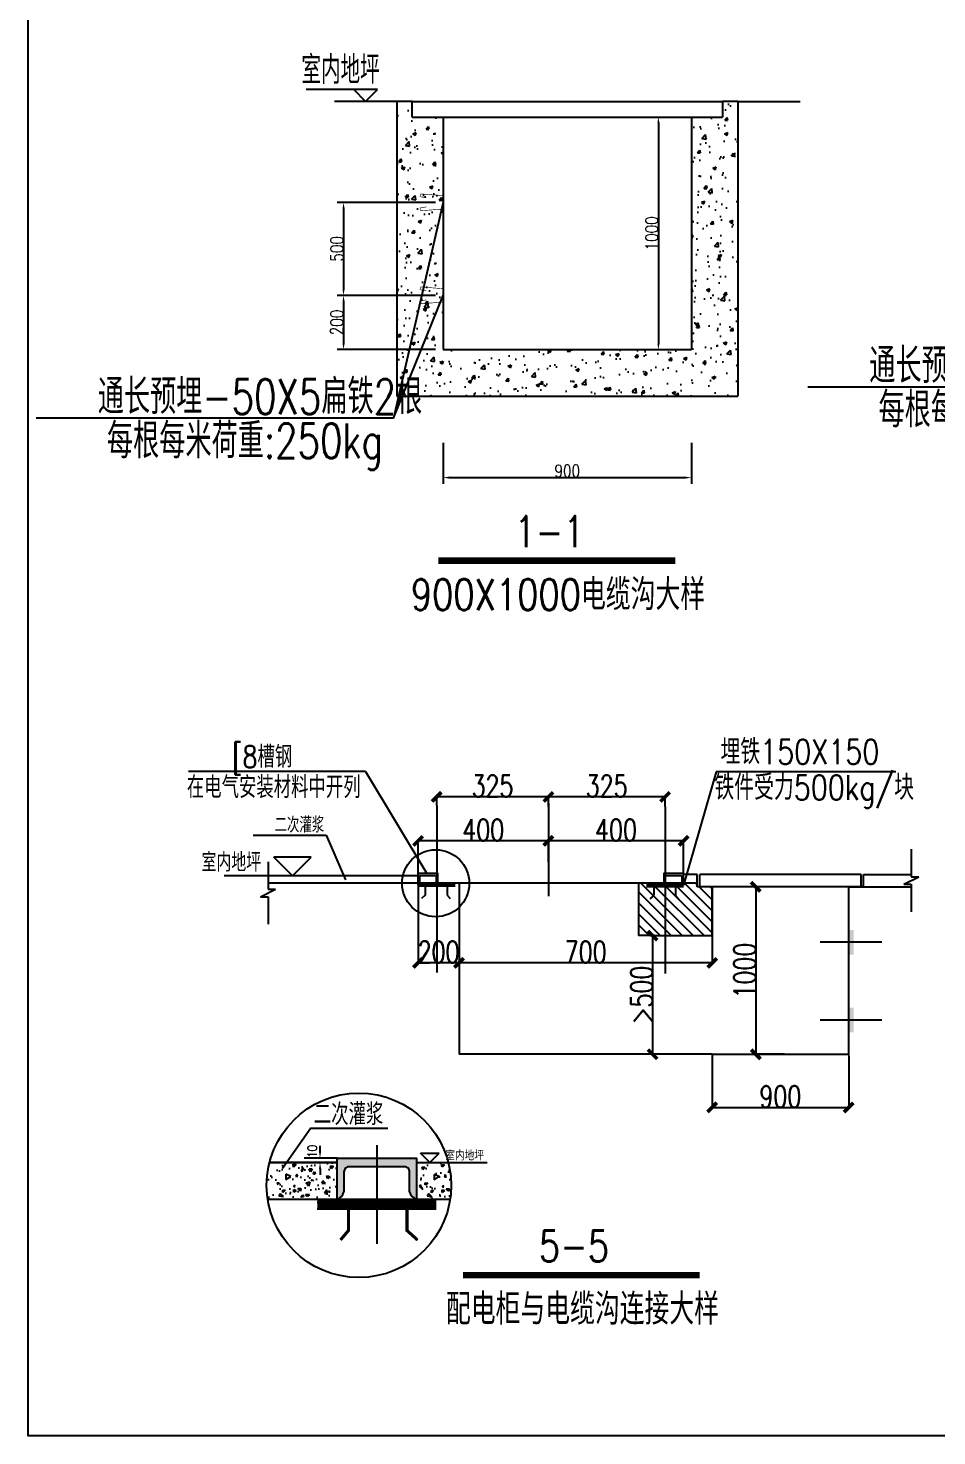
# Model space of a CAD drawing. Header units: millimetres. Extents: x -437359 to 106527, y -82378 to 117612.
# Drawn here: x -437359 to -422716, y -30775 to -8079 of the extents above; entities that cross this region are included whole.
import ezdxf
from ezdxf.enums import TextEntityAlignment as Align

# ---------------------------------------------------------------- set-up
doc = ezdxf.new("R2010")
doc.units = ezdxf.units.MM
doc.linetypes.add('DASHED', pattern=[0.75, 0.5, -0.25])
doc.layers.get('0').update_dxf_attribs({"color": 8})
doc.layers.get('Defpoints').update_dxf_attribs({"color": 8})
for name, color, linetype in [('1', 8, 'Continuous'), ('2', 8, 'Continuous'), ('3', 8, 'Continuous'), ('5', 8, 'Continuous'), ('BONUS', 8, 'Continuous'), ('wall', 8, 'Continuous'), ('埋铁', 8, 'Continuous'), ('标注', 8, 'Continuous'), ('电气1', 8, 'Continuous'), ('电气标注', 8, 'Continuous')]:
    doc.layers.add(name, color=color, linetype=linetype)
doc.styles.add('HMDXFS', font='geditxt.shx', dxfattribs={"width": 0.8, "bigfont": 'hztxt1.shx'})
doc.styles.add('HZ', font='geditxt.shx', dxfattribs={"width": 0.8, "bigfont": 'hzfs_1.shx'})
doc.styles.get("Standard").update_dxf_attribs({"font": 'geditxt.shx', "bigfont": 'hzfs_1.shx'})
doc.styles.add('ZZY', font='geditxt.shx', dxfattribs={"width": 0.8, "bigfont": 'hztxt1.shx'})
doc.styles.add('统一字体', font='geditxt.shx', dxfattribs={"width": 0.75, "bigfont": 'hzfs_1.shx'})
doc.dimstyles.new('LXM50', dxfattribs={"dimscale": 0.5, "dimtxt": 350, "dimasz": 180, "dimexe": 200, "dimexo": 250, "dimgap": 15, "dimtad": 1, "dimdec": 0, "dimzin": 0, "dimdsep": 46, "dimtxsty": 'HZ', "dimcen": 0.15, "dimclrd": 256, "dimclre": 256, "dimclrt": 256, "dimadec": 0, "dimazin": 0, "dimtfac": 1, "dimtdec": 0, "dimtix": 1, "dimtmove": 2, "dimatfit": 2, "dimfxl": 0, "dimtolj": 1, "dimtzin": 0, "dimarcsym": 0})
doc.dimstyles.new('normal', dxfattribs={"dimtxt": 3.5, "dimasz": 1, "dimexe": 2.5, "dimexo": 3, "dimgap": 1.5, "dimtad": 1, "dimdec": 0, "dimzin": 0, "dimdsep": 46, "dimtxsty": 'Standard', "dimblk": 'ARCHTICK', "dimcen": 0.09, "dimadec": 0, "dimazin": 0, "dimtfac": 1, "dimtdec": 0, "dimtix": 1, "dimtmove": 2, "dimatfit": 3, "dimldrblk": 'ARCHTICK', "dimfxl": 0, "dimtolj": 1, "dimtzin": 0, "dimarcsym": 0})

# ---------------------------------------------------------------- blocks, each defined once
blk = doc.blocks.new('LS')
at = {"color": 0, "linetype": 'DASHED', "ltscale": 20, "const_width": 1.92}
for points in [[(21419.9, 17257.5), (21399.5, 17260.8), (21401.8, 17269.9), (21474.3, 17264.2), (21474.3, 17242.7)], [(21419.9, 17228), (21399.5, 17224.6), (21401.8, 17215.6), (21474.3, 17221.2), (21474.3, 17242.7)]]:
    blk.add_lwpolyline(points, dxfattribs=at)
blk = doc.blocks.new('*D357')
at = {"layer": 'Defpoints', "color": 0, "transparency": 16777216}
for p in [(-427712, -9512), (-427712, -13262), (-427203, -13262)]:
    blk.add_point(p, dxfattribs=at)
at = {"layer": '标注', "lineweight": -2, "transparency": 16777216}
for p, q in [((-427587, -9512), (-427103, -9512)), ((-427203, -9602), (-427203, -13172)), ((-427587, -13262), (-427103, -13262))]:
    blk.add_line(p, q, dxfattribs=at)
at = {"layer": '标注', "transparency": 16777216}
for points in [[(-427218, -9602), (-427188, -9602), (-427203, -9512)], [(-427218, -13172), (-427188, -13172), (-427203, -13262)]]:
    blk.add_solid(points, dxfattribs=at)
at = {"layer": '标注', "transparency": 16777216, "insert": (-427310, -11387), "char_height": 200, "attachment_point": 5, "rotation": 90, "style": 'HZ'}
blk.add_mtext('\\A1;1000', dxfattribs=at)
blk = doc.blocks.new('*D358')
at = {"layer": 'Defpoints', "color": 0, "transparency": 16777216}
for p in [(-430671, -14642), (-426671, -14642), (-426671, -15325)]:
    blk.add_point(p, dxfattribs=at)
at = {"layer": '标注', "lineweight": -2, "transparency": 16777216}
for p, q in [((-430671, -14767), (-430671, -15425)), ((-426671, -14767), (-426671, -15425)), ((-430581, -15325), (-426761, -15325))]:
    blk.add_line(p, q, dxfattribs=at)
at = {"layer": '标注', "transparency": 16777216}
for points in [[(-430581, -15310), (-430581, -15340), (-430671, -15325)], [(-426761, -15310), (-426761, -15340), (-426671, -15325)]]:
    blk.add_solid(points, dxfattribs=at)
at = {"layer": '标注', "transparency": 16777216, "insert": (-428671, -15217), "char_height": 200, "attachment_point": 5, "style": 'HZ'}
blk.add_mtext('\\A1;900', dxfattribs=at)
blk = doc.blocks.new('*D359')
at = {"layer": 'Defpoints', "color": 0, "transparency": 16777216}
for p in [(-430671, -10887), (-432277, -12387), (-430671, -12387)]:
    blk.add_point(p, dxfattribs=at)
at = {"layer": '标注', "lineweight": -2, "transparency": 16777216}
for p, q in [((-430796, -10887), (-432377, -10887)), ((-432277, -10977), (-432277, -12297)), ((-430796, -12387), (-432377, -12387))]:
    blk.add_line(p, q, dxfattribs=at)
at = {"layer": '标注', "transparency": 16777216}
for points in [[(-432292, -10977), (-432262, -10977), (-432277, -10887)], [(-432292, -12297), (-432262, -12297), (-432277, -12387)]]:
    blk.add_solid(points, dxfattribs=at)
at = {"layer": '标注', "transparency": 16777216, "insert": (-432385, -11637), "char_height": 200, "attachment_point": 5, "rotation": 90, "style": 'HZ'}
blk.add_mtext('\\A1;500', dxfattribs=at)
blk = doc.blocks.new('*D360')
at = {"layer": 'Defpoints', "color": 0, "transparency": 16777216}
for p in [(-430671, -12387), (-432277, -13262), (-430671, -13262)]:
    blk.add_point(p, dxfattribs=at)
at = {"layer": '标注', "lineweight": -2, "transparency": 16777216}
for p, q in [((-430796, -12387), (-432377, -12387)), ((-432277, -12477), (-432277, -13172)), ((-430796, -13262), (-432377, -13262))]:
    blk.add_line(p, q, dxfattribs=at)
at = {"layer": '标注', "transparency": 16777216}
for points in [[(-432292, -12477), (-432262, -12477), (-432277, -12387)], [(-432292, -13172), (-432262, -13172), (-432277, -13262)]]:
    blk.add_solid(points, dxfattribs=at)
at = {"layer": '标注', "transparency": 16777216, "insert": (-432385, -12824), "char_height": 200, "attachment_point": 5, "rotation": 90, "style": 'HZ'}
blk.add_mtext('\\A1;200', dxfattribs=at)
blk = doc.blocks.new('AIQEBG1')
at = {"layer": '5'}
for p, q in [((-3, 3), (3, 3)), ((0, 0), (-3, 3)), ((0, 0), (3, 3))]:
    blk.add_line(p, q, dxfattribs=at)
at = {"layer": '5', "style": 'HMDXFS', "width": 0.8}
blk.add_attdef('BG-1', (4.96, 0.69), '', height=3, dxfattribs=at)
blk = doc.blocks.new('_ArchTick')
at = {"color": 0, "linetype": 'ByBlock', "const_width": 0.4}
blk.add_lwpolyline([(-0.5, -0.5), (0.5, 0.5)], dxfattribs=at)
blk = doc.blocks.new('*D390')
at = {"layer": '2', "color": 0, "lineweight": -2, "transparency": 16777216}
for p, q in [((-425173, -21923), (-425636, -21923)), ((-425634, -21923), (-425634, -24623)), ((-425173, -24623), (-425636, -24623))]:
    blk.add_line(p, q, dxfattribs=at)
at = {"layer": 'Defpoints', "color": 0, "transparency": 16777216}
for p in [(-425170, -21923), (-425634, -24623), (-425170, -24623)]:
    blk.add_point(p, dxfattribs=at)
at = {"layer": '2', "color": 0, "lineweight": -2, "transparency": 16777216, "xscale": 150, "yscale": 150, "zscale": 150}
for p, rotation in [((-425634, -21923), 90), ((-425634, -24623), 270)]:
    blk.add_blockref('_ArchTick', p, dxfattribs=dict(at, rotation=rotation))
at = {"layer": '2', "color": 3, "transparency": 16777216, "insert": (-425810, -23273), "char_height": 350, "attachment_point": 5, "rotation": 90, "style": '统一字体'}
blk.add_mtext('\\A1;1000', dxfattribs=at)
blk = doc.blocks.new('*D391')
at = {"layer": '2', "color": 0, "lineweight": -2, "transparency": 16777216}
for p, q in [((-426336, -24626), (-426336, -25483)), ((-424136, -24641), (-424136, -25483)), ((-426336, -25480), (-424136, -25480))]:
    blk.add_line(p, q, dxfattribs=at)
at = {"layer": 'Defpoints', "color": 0, "transparency": 16777216}
for p in [(-426336, -24623), (-424136, -24638), (-424136, -25480)]:
    blk.add_point(p, dxfattribs=at)
at = {"layer": '2', "color": 0, "lineweight": -2, "transparency": 16777216, "xscale": 150, "yscale": 150, "zscale": 150, "rotation": 180}
blk.add_blockref('_ArchTick', (-426336, -25480), dxfattribs=at)
at = {"layer": '2', "color": 0, "lineweight": -2, "transparency": 16777216, "xscale": 150, "yscale": 150, "zscale": 150}
blk.add_blockref('_ArchTick', (-424136, -25480), dxfattribs=at)
at = {"layer": '2', "color": 3, "transparency": 16777216, "insert": (-425236, -25304), "char_height": 350, "attachment_point": 5, "style": '统一字体'}
blk.add_mtext('\\A1;900', dxfattribs=at)
blk = doc.blocks.new('*D392')
at = {"layer": '2', "color": 0, "lineweight": -2, "transparency": 16777216}
for p, q in [((-428976, -21525), (-428976, -21181)), ((-426796, -21183), (-428976, -21183)), ((-426796, -21893), (-426796, -21181))]:
    blk.add_line(p, q, dxfattribs=at)
at = {"layer": 'Defpoints', "color": 0, "transparency": 16777216}
for p in [(-428976, -21183), (-428976, -21528), (-426796, -21896)]:
    blk.add_point(p, dxfattribs=at)
at = {"layer": '2', "color": 0, "lineweight": -2, "transparency": 16777216, "xscale": 150, "yscale": 150, "zscale": 150, "rotation": 180}
blk.add_blockref('_ArchTick', (-428976, -21183), dxfattribs=at)
at = {"layer": '2', "color": 0, "lineweight": -2, "transparency": 16777216, "xscale": 150, "yscale": 150, "zscale": 150}
blk.add_blockref('_ArchTick', (-426796, -21183), dxfattribs=at)
at = {"layer": '2', "color": 3, "transparency": 16777216, "insert": (-427886, -21007), "char_height": 350, "attachment_point": 5, "style": '统一字体'}
blk.add_mtext('\\A1;400', dxfattribs=at)
blk = doc.blocks.new('*D393')
at = {"layer": '2', "color": 0, "lineweight": -2, "transparency": 16777216}
for p, q in [((-431076, -21892), (-431076, -21181)), ((-428976, -21183), (-431076, -21183)), ((-428976, -21525), (-428976, -21181))]:
    blk.add_line(p, q, dxfattribs=at)
at = {"layer": 'Defpoints', "color": 0, "transparency": 16777216}
for p in [(-431076, -21183), (-428976, -21528), (-431076, -21895)]:
    blk.add_point(p, dxfattribs=at)
at = {"layer": '2', "color": 0, "lineweight": -2, "transparency": 16777216, "xscale": 150, "yscale": 150, "zscale": 150, "rotation": 180}
blk.add_blockref('_ArchTick', (-431076, -21183), dxfattribs=at)
at = {"layer": '2', "color": 0, "lineweight": -2, "transparency": 16777216, "xscale": 150, "yscale": 150, "zscale": 150}
blk.add_blockref('_ArchTick', (-428976, -21183), dxfattribs=at)
at = {"layer": '2', "color": 3, "transparency": 16777216, "insert": (-430026, -21007), "char_height": 350, "attachment_point": 5, "style": '统一字体'}
blk.add_mtext('\\A1;400', dxfattribs=at)
blk = doc.blocks.new('*D394')
at = {"layer": '2', "color": 0, "lineweight": -2, "transparency": 16777216}
for p, q in [((-426336, -21926), (-426336, -23152)), ((-430416, -22712), (-430416, -23152)), ((-426336, -23149), (-430416, -23149))]:
    blk.add_line(p, q, dxfattribs=at)
at = {"layer": 'Defpoints', "color": 0, "transparency": 16777216}
for p in [(-426336, -21923), (-430416, -22709), (-430416, -23149)]:
    blk.add_point(p, dxfattribs=at)
at = {"layer": '2', "color": 0, "lineweight": -2, "transparency": 16777216, "xscale": 150, "yscale": 150, "zscale": 150, "rotation": 180}
blk.add_blockref('_ArchTick', (-430416, -23149), dxfattribs=at)
at = {"layer": '2', "color": 0, "lineweight": -2, "transparency": 16777216, "xscale": 150, "yscale": 150, "zscale": 150}
blk.add_blockref('_ArchTick', (-426336, -23149), dxfattribs=at)
at = {"layer": '2', "color": 3, "transparency": 16777216, "insert": (-428376, -22973), "char_height": 350, "attachment_point": 5, "style": '统一字体'}
blk.add_mtext('\\A1;700', dxfattribs=at)
blk = doc.blocks.new('*D395')
at = {"layer": '2', "color": 0, "lineweight": -2, "transparency": 16777216}
for p, q in [((-427265, -22709), (-427299, -22709)), ((-427296, -22709), (-427296, -24623)), ((-427265, -24623), (-427299, -24623))]:
    blk.add_line(p, q, dxfattribs=at)
at = {"layer": 'Defpoints', "color": 0, "transparency": 16777216}
for p in [(-427262, -22709), (-427296, -24623), (-427262, -24623)]:
    blk.add_point(p, dxfattribs=at)
at = {"layer": '2', "color": 0, "lineweight": -2, "transparency": 16777216, "xscale": 150, "yscale": 150, "zscale": 150}
for p, rotation in [((-427296, -22709), 90), ((-427296, -24623), 270)]:
    blk.add_blockref('_ArchTick', p, dxfattribs=dict(at, rotation=rotation))
at = {"layer": '2', "color": 3, "transparency": 16777216, "insert": (-427473, -23666), "char_height": 350, "attachment_point": 5, "rotation": 90, "style": '统一字体'}
blk.add_mtext('\\A1;>500', dxfattribs=at)
blk = doc.blocks.new('*D396')
at = {"layer": '2', "color": 0, "lineweight": -2, "transparency": 16777216}
for p, q in [((-431076, -21869), (-431076, -23152)), ((-430416, -21869), (-430416, -23152)), ((-430416, -23149), (-431076, -23149))]:
    blk.add_line(p, q, dxfattribs=at)
at = {"layer": 'Defpoints', "color": 0, "transparency": 16777216}
for p in [(-431076, -21866), (-430416, -21866), (-431076, -23149)]:
    blk.add_point(p, dxfattribs=at)
at = {"layer": '2', "color": 0, "lineweight": -2, "transparency": 16777216, "xscale": 150, "yscale": 150, "zscale": 150, "rotation": 180}
blk.add_blockref('_ArchTick', (-431076, -23149), dxfattribs=at)
at = {"layer": '2', "color": 0, "lineweight": -2, "transparency": 16777216, "xscale": 150, "yscale": 150, "zscale": 150}
blk.add_blockref('_ArchTick', (-430416, -23149), dxfattribs=at)
at = {"layer": '2', "color": 3, "transparency": 16777216, "insert": (-430746, -22973), "char_height": 350, "attachment_point": 5, "style": '统一字体'}
blk.add_mtext('\\A1;200', dxfattribs=at)
blk = doc.blocks.new('*D397')
at = {"layer": '2', "color": 0, "lineweight": -2, "transparency": 16777216}
for p, q in [((-428976, -20630), (-428976, -20471)), ((-427096, -20474), (-428976, -20474)), ((-427096, -20630), (-427096, -20471))]:
    blk.add_line(p, q, dxfattribs=at)
at = {"layer": 'Defpoints', "color": 0, "transparency": 16777216}
for p in [(-428976, -20474), (-428976, -20633), (-427096, -20633)]:
    blk.add_point(p, dxfattribs=at)
at = {"layer": '2', "color": 0, "lineweight": -2, "transparency": 16777216, "xscale": 150, "yscale": 150, "zscale": 150, "rotation": 180}
blk.add_blockref('_ArchTick', (-428976, -20474), dxfattribs=at)
at = {"layer": '2', "color": 0, "lineweight": -2, "transparency": 16777216, "xscale": 150, "yscale": 150, "zscale": 150}
blk.add_blockref('_ArchTick', (-427096, -20474), dxfattribs=at)
at = {"layer": '2', "color": 3, "transparency": 16777216, "insert": (-428036, -20297), "char_height": 350, "attachment_point": 5, "style": '统一字体'}
blk.add_mtext('\\A1;325', dxfattribs=at)
blk = doc.blocks.new('*D398')
at = {"layer": '2', "color": 0, "lineweight": -2, "transparency": 16777216}
for p, q in [((-430776, -20614), (-430776, -20471)), ((-428976, -20474), (-430776, -20474)), ((-428976, -20630), (-428976, -20471))]:
    blk.add_line(p, q, dxfattribs=at)
at = {"layer": 'Defpoints', "color": 0, "transparency": 16777216}
for p in [(-430776, -20474), (-430776, -20617), (-428976, -20633)]:
    blk.add_point(p, dxfattribs=at)
at = {"layer": '2', "color": 0, "lineweight": -2, "transparency": 16777216, "xscale": 150, "yscale": 150, "zscale": 150, "rotation": 180}
blk.add_blockref('_ArchTick', (-430776, -20474), dxfattribs=at)
at = {"layer": '2', "color": 0, "lineweight": -2, "transparency": 16777216, "xscale": 150, "yscale": 150, "zscale": 150}
blk.add_blockref('_ArchTick', (-428976, -20474), dxfattribs=at)
at = {"layer": '2', "color": 3, "transparency": 16777216, "insert": (-429876, -20297), "char_height": 350, "attachment_point": 5, "style": '统一字体'}
blk.add_mtext('\\A1;325', dxfattribs=at)

msp = doc.modelspace()

# ---------------------------------------------------------------- hatches: boundary and pattern name
at = {"layer": '2'}
h = msp.add_hatch(dxfattribs=at)
h.set_pattern_fill('ANSI31', color=256, scale=1000, style=0)
h.set_pattern_definition([(135, (149155.87, -208539.64), (88.388348, 88.388348), [])])
h.paths.add_polyline_path([(-427095.7, -21895.9), (-426795.7, -21895.9), (-426787.2, -21866.2), (-426575.7, -21866.2), (-426575.7, -21923.4), (-426335.7, -21923.4), (-426335.7, -22709.4), (-427095.7, -22709.4)])
h.paths.add_polyline_path([(-427525.3, -21866.2), (-427255.7, -21866.2), (-427255.7, -21883.4), (-427295.7, -21883.4), (-427295.7, -21895.9), (-427095.7, -21895.9), (-427095.7, -22709.4), (-427335.7, -22709.4), (-427525.3, -22709.4)])
h = msp.add_hatch(color=256, dxfattribs=at)
h.paths.add_polyline_path([(-432381.8, -26298), (-432381.8, -26959.9, 0.2562746), (-432269.9, -26842.4), (-432269.9, -26517.7, -0.4142136), (-432189.9, -26437.7), (-431741.8, -26437.7), (-431741.8, -26298)])
h.paths.add_polyline_path([(-431293.6, -26437.7, -0.4142136), (-431213.6, -26517.7), (-431213.6, -26842.4, 0.2562746), (-431101.8, -26959.9), (-431101.8, -26298), (-431741.8, -26298), (-431741.8, -26437.7)])
h = msp.add_hatch(dxfattribs=at)
h.set_pattern_fill('AR-SAND', color=256, scale=150, style=0)
h.set_pattern_definition([(37.5, (-546825.94, -30946.42), (-9.449, 289.02357), [0, -228, 0, -255, 0, -243.75]), (7.5, (-546825.94, -30946.42), (265.4665, 423.3219), [0, -123, 0, -205.5, 0, -78.75]), (327.5, (-547010.44, -30946.42), (467.1213, 0.84886), [0, -75, 0, -270, 0, -352.5]), (317.5, (-547010.44, -30946.42), (450.919, 131.6513), [0, -37.5, 0, -177, 0, -202.5])])
h.paths.add_polyline_path([(-432381.8, -26368.2), (-433456.8, -26368.2, 0.1007489), (-433485.2, -26959.9), (-432381.8, -26959.9)])
h.paths.add_polyline_path([(-431101.8, -26959.9), (-430550.3, -26959.9, 0.1007489), (-430578.7, -26368.2), (-431101.8, -26368.2)])
at = {"layer": '电气标注', "ltscale": 0.35}
h = msp.add_hatch(dxfattribs=at)
h.set_pattern_fill('AR-CONC', color=256, scale=3, style=0)
h.set_pattern_definition([(50, (-348401.17, -393062.9), (546.554, -47.81726), [57.15, -628.65]), (355, (-348401.17, -393062.9), (-105.7285, 573.1699), [45.72, -502.92]), (100.451, (-348355.6, -393066.9), (440.8275, 525.35006), [48.57, -534.27]), (46.1842, (-348401.17, -392910.5), (813.2371, -126.127), [85.725, -942.975]), (96.6356, (-348333.4, -392921), (712.2127, 742.2767), [72.855, -801.405]), (351.184, (-348401.2, -392910.5), (712.2138, 742.2754), [68.58, -754.38]), (21, (-348324.97, -392948.6), (454.84464, -306.79656), [57.15, -628.65]), (326, (-348324.97, -392948.6), (185.4061, 552.5639), [45.72, -502.92]), (71.4514, (-348287.06, -392974.2), (640.2495, 245.7686), [48.57, -534.27]), (37.5, (-348401.17, -393062.91), (9.26581, 253.66512), [0, -496.824, 0, -510.54, 0, -504.825]), (7.5, (-348401.17, -393062.9), (200.45899, 300.54172), [0, -291.084, 0, -485.394, 0, -192.405]), (327.5, (-348571.1, -393062.91), (406.77179, -17.18623), [0, -190.5, 0, -594.36, 0, -788.67]), (317.5, (-348647.3, -393062.9), (444.38754, 76.27947), [0, -247.65, 0, -394.716, 0, -560.07])])
h.paths.add_polyline_path([(-431170.6, -9261.8), (-431420.6, -9261.8), (-431420.6, -14011.8), (-425920.6, -14011.8), (-425920.6, -9261.8), (-426170.6, -9261.8), (-426170.6, -9511.8), (-426670.6, -9511.8), (-426670.6, -13261.8), (-430670.6, -13261.8), (-430670.6, -9511.8), (-431170.6, -9511.8)])

# ---------------------------------------------------------------- linework, layer by layer
for p, q in [((-431728.6, -9069.8), (-432880.6, -9069.8)), ((-431920.6, -9261.8), (-432112.6, -9069.8)), ((-431920.6, -9261.8), (-431728.6, -9069.8)), ((-430670.6, -10886.8), (-431473.5, -14367.8)), ((-431473.5, -14367.8), (-430670.6, -12386.8)), ((-419039.9, -13867.8), (-424796.8, -13867.8)), ((-431473.5, -14367.8), (-437230.3, -14367.8))]:
    msp.add_line(p, q)
at = {"color": 0, "ltscale": 20}
for p, q in [((-431420.6, -9261.8), (-432420.6, -9261.8)), ((-431420.6, -9261.8), (-431420.6, -14011.8)), ((-431170.6, -9261.8), (-431420.6, -9261.8)), ((-431170.6, -9511.8), (-431170.6, -9261.8)), ((-431170.6, -9261.8), (-426170.6, -9261.8)), ((-426170.6, -9261.8), (-426170.6, -9511.8)), ((-425920.6, -9261.8), (-426170.6, -9261.8)), ((-425920.6, -9261.8), (-425920.6, -14011.8)), ((-425920.6, -9261.8), (-424920.6, -9261.8)), ((-431170.6, -9511.8), (-430670.6, -9511.8)), ((-430670.6, -9511.8), (-430670.6, -13261.8)), ((-430670.6, -9511.8), (-426670.6, -9511.8)), ((-426670.6, -9511.8), (-426170.6, -9511.8)), ((-426670.6, -9511.8), (-426670.6, -13261.8)), ((-430670.6, -13261.8), (-426670.6, -13261.8)), ((-431420.6, -14011.8), (-425920.6, -14011.8))]:
    msp.add_line(p, q, dxfattribs=at)
at = {"layer": '1'}
for p, q in [((-430975.7, -21883.4), (-430975.7, -21883.4)), ((-430975.7, -21883.4), (-430975.7, -21909.4)), ((-427295.7, -21883.4), (-427295.7, -21909.4)), ((-427295.7, -21883.4), (-427295.7, -21883.4))]:
    msp.add_line(p, q, dxfattribs=at)
at = {"layer": '2'}
for p, q in [((-423128.3, -21317.7), (-423128.3, -21761.7)), ((-433493.7, -21518.4), (-433493.7, -21962.4)), ((-431075.7, -21745.9), (-434201.7, -21745.9)), ((-426575.7, -21723.4), (-426795.7, -21723.4)), ((-426575.7, -21923.4), (-426575.7, -21723.4)), ((-426535.7, -21923.4), (-426535.7, -21723.4)), ((-423935.7, -21923.4), (-423935.7, -21723.4)), ((-423895.7, -21923.4), (-423895.7, -21723.4)), ((-423895.7, -21723.4), (-423135.7, -21723.4)), ((-423248.3, -21881.7), (-423008.3, -21761.7)), ((-423128.3, -21761.7), (-423008.3, -21761.7)), ((-433613.7, -22082.4), (-433373.7, -21962.4)), ((-433493.7, -21962.4), (-433373.7, -21962.4)), ((-426575.7, -21866.2), (-430415.7, -21866.2)), ((-427295.7, -21909.4), (-427335.7, -21909.4)), ((-423895.7, -21923.4), (-426575.7, -21923.4)), ((-426335.7, -22709.4), (-426335.7, -21923.4)), ((-424135.7, -21923.4), (-423135.7, -21923.4)), ((-423248.3, -21881.7), (-423128.3, -21881.7)), ((-423128.3, -21881.7), (-423128.3, -22325.7)), ((-433613.7, -22082.4), (-433493.7, -22082.4)), ((-433493.7, -22082.4), (-433493.7, -22526.4)), ((-430415.7, -22709.4), (-430415.7, -22709.4)), ((-427335.7, -22709.4), (-427525.3, -22709.4)), ((-427335.7, -22709.4), (-426335.7, -22709.4)), ((-426335.7, -24623.4), (-430415.7, -24623.4)), ((-433082.4, -26441.4), (-433089.9, -26394.9)), ((-433089.9, -26394.9), (-433041.4, -26401.9)), ((-433041.4, -26401.9), (-433082.4, -26441.4)), ((-432920.9, -26455.9), (-432960.4, -26484.4)), ((-432960.4, -26484.4), (-432941.5, -26510.7)), ((-432941.5, -26510.7), (-432920.9, -26455.9)), ((-432807.9, -26520.4), (-432830.9, -26469.9)), ((-432830.9, -26469.9), (-432780.9, -26469.9)), ((-432780.9, -26469.9), (-432807.9, -26520.4)), ((-432746.4, -26520.4), (-432766.4, -26550.9)), ((-432766.4, -26550.9), (-432756.4, -26535.7)), ((-432751.4, -26553.4), (-432766.4, -26550.9)), ((-432756.4, -26535.7), (-432746.4, -26520.4)), ((-432732.4, -26553.4), (-432751.4, -26553.4)), ((-432746.4, -26520.4), (-432732.4, -26553.4)), ((-432468.9, -26467.4), (-432490.4, -26428.4)), ((-432490.4, -26428.4), (-432437.9, -26428.4)), ((-432437.9, -26428.4), (-432468.9, -26467.4)), ((-431009.4, -26441.9), (-430965.4, -26444.9)), ((-430998.9, -26486.4), (-431009.4, -26441.9)), ((-430965.4, -26444.9), (-430998.9, -26486.4)), ((-430697.4, -26397.9), (-430648.9, -26404.9)), ((-430689.9, -26444.4), (-430697.4, -26397.9)), ((-430648.9, -26404.9), (-430689.9, -26444.4)), ((-433353.4, -26693.9), (-433312.9, -26697.4)), ((-433312.9, -26697.4), (-433351.4, -26723.4)), ((-433128.4, -26590.9), (-433209.4, -26557.9)), ((-433209.4, -26557.9), (-433209.4, -26641.9)), ((-433209.4, -26641.9), (-433128.4, -26590.9)), ((-433071.4, -26733.9), (-433076.4, -26761.9)), ((-433076.4, -26761.9), (-433054.4, -26755.9)), ((-433054.4, -26755.9), (-433071.4, -26733.9)), ((-433030.9, -26555.9), (-433043.9, -26595.9)), ((-433043.9, -26595.9), (-433015.4, -26588.4)), ((-433015.4, -26588.4), (-433030.9, -26555.9)), ((-432879.9, -26694.4), (-432820.9, -26681.9)), ((-432842.9, -26750.9), (-432879.9, -26694.4)), ((-432820.9, -26681.9), (-432842.9, -26750.9)), ((-432775.4, -26664.4), (-432795.9, -26648.9)), ((-432795.9, -26648.9), (-432762.4, -26651.9)), ((-432762.4, -26651.9), (-432775.4, -26664.4)), ((-432610.9, -26663.9), (-432624.4, -26698.9)), ((-432624.4, -26698.9), (-432567.4, -26707.4)), ((-432567.4, -26707.4), (-432610.9, -26663.9)), ((-432536.4, -26629.9), (-432545.9, -26584.4)), ((-432545.9, -26584.4), (-432506.4, -26585.4)), ((-432506.4, -26585.4), (-432536.4, -26629.9)), ((-431035.9, -26727.9), (-431056.4, -26750.9)), ((-431056.4, -26750.9), (-430996.3, -26804.5)), ((-430996.3, -26804.5), (-431035.9, -26727.9)), ((-430960.9, -26696.9), (-430920.4, -26700.4)), ((-430958.9, -26726.4), (-430960.9, -26696.9)), ((-430920.4, -26700.4), (-430958.9, -26726.4)), ((-430816.9, -26560.9), (-430816.9, -26644.9)), ((-430735.9, -26593.9), (-430816.9, -26560.9)), ((-430816.9, -26644.9), (-430735.9, -26593.9)), ((-430678.9, -26736.9), (-430683.9, -26764.9)), ((-430683.9, -26764.9), (-430661.9, -26758.9)), ((-430661.9, -26758.9), (-430678.9, -26736.9)), ((-430638.4, -26558.9), (-430651.4, -26598.9)), ((-430651.4, -26598.9), (-430622.9, -26591.4)), ((-430622.9, -26591.4), (-430638.4, -26558.9)), ((-433292.4, -26871.4), (-433321.9, -26904.4)), ((-433321.9, -26904.4), (-433246.9, -26916.9)), ((-433246.9, -26916.9), (-433292.4, -26871.4)), ((-433253.9, -26853.9), (-433253.9, -26813.9)), ((-433253.9, -26813.9), (-433217.4, -26815.9)), ((-433217.4, -26815.9), (-433253.9, -26853.9)), ((-433079.4, -26847.9), (-433079.4, -26804.9)), ((-433079.4, -26804.9), (-433041.9, -26817.4)), ((-433041.9, -26817.4), (-433079.4, -26847.9)), ((-432971.4, -26827.9), (-433015.9, -26788.4)), ((-433015.9, -26788.4), (-432962.4, -26788.4)), ((-432962.4, -26788.4), (-432971.4, -26827.9)), ((-432966.9, -26927.9), (-432934.4, -26887.9)), ((-432922.9, -26919.9), (-432966.9, -26927.9)), ((-432934.4, -26887.9), (-432922.9, -26919.9)), ((-432862.9, -26916.4), (-432883.4, -26877.9)), ((-432883.4, -26877.9), (-432826.4, -26885.4)), ((-432826.4, -26885.4), (-432862.9, -26916.4)), ((-432701.8, -27008.2), (-430781.8, -27008.2)), ((-432547.4, -26806.4), (-432584.4, -26864.4)), ((-432584.4, -26864.4), (-432538.5, -26872.1)), ((-432538.5, -26872.1), (-432547.4, -26806.4)), ((-432517.4, -26827.4), (-432520.4, -26842.9)), ((-432520.4, -26842.9), (-432492.9, -26838.4)), ((-432492.9, -26838.4), (-432517.4, -26827.4)), ((-430899.9, -26874.4), (-430929.4, -26907.4)), ((-430929.4, -26907.4), (-430854.4, -26919.9)), ((-430854.4, -26919.9), (-430899.9, -26874.4)), ((-430861.4, -26816.9), (-430824.9, -26818.9)), ((-430861.4, -26856.9), (-430861.4, -26816.9)), ((-430824.9, -26818.9), (-430861.4, -26856.9)), ((-430686.9, -26807.9), (-430649.4, -26820.4)), ((-430686.9, -26850.9), (-430686.9, -26807.9)), ((-430649.4, -26820.4), (-430686.9, -26850.9)), ((-430623.4, -26791.4), (-430569.9, -26791.4)), ((-430578.9, -26830.9), (-430623.4, -26791.4)), ((-430569.9, -26791.4), (-430578.9, -26830.9)), ((-432701.8, -27112.2), (-430781.8, -27112.2)), ((-432197.8, -27112.2), (-432197.8, -27464.2)), ((-431253.8, -27128.2), (-431253.8, -27464.2)), ((-432197.8, -27464.2), (-432325.8, -27616.2)), ((-431253.8, -27464.2), (-431085.8, -27616.2))]:
    msp.add_line(p, q, dxfattribs=at)
at = {"layer": '2', "color": 7}
for p, q in [((-423935.7, -21723.4), (-426535.7, -21723.4)), ((-430415.7, -21866.2), (-430415.7, -24623.4)), ((-427525.3, -21866.2), (-427525.3, -22709.4)), ((-433456.8, -26368.2), (-432381.8, -26368.2)), ((-431101.8, -26368.2), (-429964.1, -26368.2))]:
    msp.add_line(p, q, dxfattribs=at)
at = {"layer": '2', "ltscale": 1000}
for p, q in [((-430415.7, -21866.2), (-433493.7, -21866.2)), ((-433485.2, -26959.9), (-430550.3, -26959.9))]:
    msp.add_line(p, q, dxfattribs=at)
at = {"layer": '2', "color": 145, "ltscale": 1000}
for p, q in [((-432655.4, -26198), (-432655.4, -26098)), ((-432381.8, -26298), (-432909.4, -26298)), ((-432381.8, -26368.2), (-433456.8, -26368.2)), ((-432655.4, -26468.2), (-432655.4, -26568.2))]:
    msp.add_line(p, q, dxfattribs=at)
at = {"layer": '2'}
for points in [[(-426335.7, -24623.4), (-424135.7, -24623.4), (-424135.7, -21923.4)], [(-432381.8, -26959.9), (-432381.8, -26298), (-431101.8, -26298), (-431101.8, -26959.9)]]:
    msp.add_lwpolyline(points, dxfattribs=at)
msp.add_lwpolyline([(-431213.6, -26842.4), (-431213.6, -26517.7, 0.4142136), (-431293.6, -26437.7), (-432189.9, -26437.7, 0.4142136), (-432269.9, -26517.7), (-432269.9, -26842.4)], format="xyb", dxfattribs=at)
at = {"layer": '2', "ltscale": 1000, "const_width": 160}
msp.add_lwpolyline([(-432701.8, -27034), (-430781.8, -27034)], dxfattribs=at)
at = {"layer": '2', "const_width": 50}
for points in [[(-432197.8, -27112.2), (-432197.8, -27464.2), (-432325.8, -27616.2)], [(-431253.8, -27112.2), (-431253.8, -27464.2), (-431085.8, -27616.2)]]:
    msp.add_lwpolyline(points, dxfattribs=at)
at = {"layer": '2'}
msp.add_circle((-432029.2, -26735.5), 1486.6, dxfattribs=at)
for centre, start, end in [((-432432.9, -26799.2), 287.64258, 345.13898), ((-431050.7, -26799.2), 194.86102, 252.35742)]:
    msp.add_arc(centre, 168.6, start, end, dxfattribs=at)
for points in [[(-424055.7, -22617.3), (-424135.7, -22617.3), (-424055.7, -23017.3), (-424135.7, -23017.3)], [(-424055.7, -23870.8), (-424135.7, -23870.8), (-424055.7, -24270.8), (-424135.7, -24270.8)]]:
    msp.add_solid(points, dxfattribs=at)
at = {"layer": '2', "color": 145, "ltscale": 1000}
for points in [[(-432672.1, -26198), (-432638.8, -26198), (-432655.4, -26298)], [(-432672.1, -26468.2), (-432638.8, -26468.2), (-432655.4, -26368.2)]]:
    msp.add_solid(points, dxfattribs=at)
at = {"layer": '3'}
for p, q in [((-430775.7, -20617.1), (-430775.7, -23305.6)), ((-428976.4, -20573.9), (-428976.4, -22075.8)), ((-427095.7, -20632.9), (-427095.7, -23321.5)), ((-423599.7, -22817.3), (-424595.1, -22817.3)), ((-423599.7, -24070.8), (-424595.1, -24070.8))]:
    msp.add_line(p, q, dxfattribs=at)
at = {"layer": '3', "ltscale": 3}
msp.add_line((-431741.8, -26086.5), (-431741.8, -27678.9), dxfattribs=at)
at = {"layer": 'BONUS'}
for p, q in [((-431924.6, -20060.9), (-434775, -20060.9)), ((-431924.6, -20060.9), (-430935.7, -21705.9)), ((-426271.8, -20067.3), (-426795.7, -21895.9)), ((-423374.2, -20067.3), (-426271.8, -20067.3)), ((-433731.2, -21091.6), (-432555.2, -21091.6)), ((-432555.2, -21091.6), (-432243.3, -21811.6)), ((-432802.9, -25812), (-433261.4, -26466.2)), ((-432802.9, -25812), (-431560.6, -25812))]:
    msp.add_line(p, q, dxfattribs=at)
for points in [[(-430755.7, -21889.9), (-430755.7, -21705.9), (-431075.7, -21705.9), (-431075.7, -21889.9), (-431047.7, -21889.9), (-431047.7, -21760.8, -0.4142136), (-431027.7, -21740.8), (-430803.6, -21740.8, -0.4142136), (-430783.6, -21760.8), (-430783.6, -21889.9)], [(-426795.7, -21889.9), (-426795.7, -21705.9), (-427115.7, -21705.9), (-427115.7, -21889.9), (-427087.7, -21889.9), (-427087.7, -21760.8, -0.4142136), (-427067.7, -21740.8), (-426843.6, -21740.8, -0.4142136), (-426823.6, -21760.8), (-426823.6, -21889.9)]]:
    msp.add_lwpolyline(points, format="xyb", close=True, dxfattribs=at)
at = {"layer": 'wall'}
msp.add_circle((-430792.2, -21866.2), 540.6, dxfattribs=at)
at = {"layer": '埋铁'}
for p, q in [((-430575.7, -21883.4), (-430975.7, -21883.4)), ((-430575.7, -21909.4), (-430975.7, -21909.4)), ((-430958.7, -21930.6), (-430958.7, -22056.6)), ((-430604.7, -21924.6), (-430604.7, -22056.6)), ((-426795.7, -21925.3), (-427395.7, -21925.3)), ((-426895.7, -21883.4), (-427295.7, -21883.4)), ((-427278.7, -21931.3), (-427278.7, -22057.3)), ((-426924.7, -21925.3), (-426924.7, -22057.3)), ((-430958.7, -22056.6), (-431021.7, -22113.6)), ((-430604.7, -22056.6), (-430556.7, -22113.6)), ((-427278.7, -22061.4), (-427341.7, -22118.4)), ((-426924.7, -22061.4), (-426876.7, -22118.4))]:
    msp.add_line(p, q, dxfattribs=at)
at = {"layer": '埋铁', "ltscale": 1000, "const_width": 60}
for points in [[(-430475.7, -21895.2), (-431075.7, -21895.2)], [(-426795.7, -21895.9), (-427395.7, -21895.9)]]:
    msp.add_lwpolyline(points, dxfattribs=at)
at = {"layer": '电气1', "const_width": 105}
for points in [[(-430747.2, -16663.5), (-426932.1, -16663.5)], [(-430352.4, -28183.7), (-426537.3, -28183.7)]]:
    msp.add_lwpolyline(points, dxfattribs=at)
at = {"layer": '电气标注', "color": 6, "ltscale": 0.35}
msp.add_lwpolyline([(-353259.2, 88125.2), (-353259.2, -30774.8), (-437359.2, -30774.8), (-437359.2, 88125.2)], close=True, dxfattribs=at)

# ---------------------------------------------------------------- block references
at = {"color": 0, "xscale": 5, "yscale": 5, "zscale": 5}
for p in [(-538041.9, -97100.5), (-538041.9, -98600.5)]:
    msp.add_blockref('LS', p, dxfattribs=at)
at = {"layer": '2'}
ref = msp.add_blockref('AIQEBG1', (-433101.1, -21745.9), dxfattribs=dict(at, xscale=-100, yscale=100, zscale=100))
ref.add_attrib('BG-1', '室内地坪', (-434565, -21676.5), dxfattribs={"layer": '5', "height": 300, "style": 'HMDXFS', "width": 0.8})
at = {"layer": '5', "color": 7, "xscale": 50, "yscale": 50, "zscale": 50}
msp.add_blockref('AIQEBG1', (-430885.1, -26368.2), dxfattribs=at).add_auto_attribs({'BG-1': '室内地坪'})

# ---------------------------------------------------------------- texts
at = {"style": 'HZ', "width": 0.7}
msp.add_text('室内地坪', height=450, dxfattribs=at).set_placement((-432954.9, -8975.9))
at = {"width": 0.75}
for s, p in [('通长预埋-50X5扁铁2根', (-423804.8, -13800.9)), ('通长预埋-50X5扁铁2根', (-436238.3, -14300.9)), ('每根每米荷重:250kg', (-423657.3, -14512.7)), ('每根每米荷重:250kg', (-436090.8, -15012.7))]:
    msp.add_text(s, height=562.5, dxfattribs=at).set_placement(p)
at = {"layer": '2', "color": 3, "ltscale": 1000, "insert": (-432780.4, -26188.9), "char_height": 150, "attachment_point": 5, "rotation": 90, "style": 'ZZY'}
msp.add_mtext('\\A1;10', dxfattribs=at)
at = {"layer": '5', "style": 'ZZY', "width": 0.8}
for s, height, p in [('埋铁150X150', 400, (-426202.1, -19945.9)), ('铁件受力500kg/块', 400, (-426301.2, -20520.8)), ('二次灌浆', 250, (-433388.4, -21048.7))]:
    msp.add_text(s, height=height, dxfattribs=at).set_placement(p)
at = {"layer": '5', "color": 7, "style": 'ZZY', "width": 0.8}
for s, p in [('[8槽钢', (-434071.4, -20000.9)), ('在电气安装材料中开列', (-434802.1, -20492.2)), ('二次灌浆', (-432756.4, -25765.5))]:
    msp.add_text(s, height=350, dxfattribs=at).set_placement(p)
at = {"layer": '电气1', "style": '统一字体', "width": 0.8}
for s, p in [('1-1 ', (-428821.1, -16444.5)), ('900X1000电缆沟大样', (-428821.1, -17461.4)), ('5-5 ', (-428426.3, -27964.6)), ('配电柜与电缆沟连接大样', (-428426.3, -28981.5))]:
    msp.add_text(s, height=500, rotation=0.00003, dxfattribs=at).set_placement(p, align=Align.CENTER)

# ---------------------------------------------------------------- dimensions: what is measured, and where the dimension line sits
at = {"layer": '2'}
for base, p1, p2, angle, text, picture, middle in [((-430775.7, -20473.7), (-428976.4, -20632.9), (-430775.7, -20617.1), 180, '325', '*D398', (-429876, -20297.2)), ((-428976.4, -20473.7), (-427095.7, -20632.9), (-428976.4, -20632.9), 180, '325', '*D397', (-428036, -20297.2)), ((-431075.7, -21183.2), (-428976.4, -21528.4), (-431075.7, -21895.2), 180, '400', '*D393', (-430026, -21006.7)), ((-428976.4, -21183.2), (-426795.7, -21895.9), (-428976.4, -21528.4), 180, '400', '*D392', (-427886, -21006.7)), ((-431075.7, -23149), (-430415.7, -21866.2), (-431075.7, -21866.2), 180, '200', '*D396', (-430745.7, -22972.5)), ((-430415.7, -23149), (-426335.7, -21923.4), (-430415.7, -22709.4), 180, '700', '*D394', (-428375.7, -22972.5)), ((-425633.7, -24623.4), (-425169.7, -21923.4), (-425169.7, -24623.4), 90, '1000', '*D390', (-425810.2, -23273.4)), ((-427296.5, -24623.4), (-427262.5, -22709.4), (-427262.5, -24623.4), 90, '>500', '*D395', (-427473, -23666.4)), ((-424135.7, -25480.4), (-426335.7, -24623.4), (-424135.7, -24638.4), 180, '900', '*D391', (-425235.7, -25303.9))]:
    dim = msp.add_linear_dim(base=base, p1=p1, p2=p2, angle=angle, text=text, dimstyle='normal', override={"dimtxt": 350, "dimasz": 150, "dimtxsty": '统一字体', "dimclrt": 3}, dxfattribs=at)
    dim.commit()
    dim.dimension.update_dxf_attribs({"geometry": picture, "text_midpoint": middle})
at = {"layer": '标注'}
for base, p1, p2, text, picture, middle in [((-427203, -13261.8), (-427711.7, -9511.8), (-427711.7, -13261.8), '1000', '*D357', (-427310.5, -11386.8)), ((-432277, -12386.8), (-430670.6, -10886.8), (-430670.6, -12386.8), '500', '*D359', (-432384.5, -11636.8)), ((-432277, -13261.8), (-430670.6, -12386.8), (-430670.6, -13261.8), '200', '*D360', (-432384.5, -12824.3))]:
    dim = msp.add_linear_dim(base=base, p1=p1, p2=p2, angle=90, text=text, dimstyle='LXM50', override={"dimtxt": 400, "dimlfac": 0.2}, dxfattribs=at)
    dim.commit()
    dim.dimension.update_dxf_attribs({"geometry": picture, "text_midpoint": middle})
dim = msp.add_linear_dim(base=(-426670.6, -15324.8), p1=(-430670.6, -14642.1), p2=(-426670.6, -14642.1), text='900', dimstyle='LXM50', override={"dimtxt": 400, "dimlfac": 0.2}, dxfattribs=at)
dim.commit()
dim.dimension.update_dxf_attribs({"geometry": '*D358', "text_midpoint": (-428670.6, -15217.3)})

doc.saveas('drawing.dxf')
